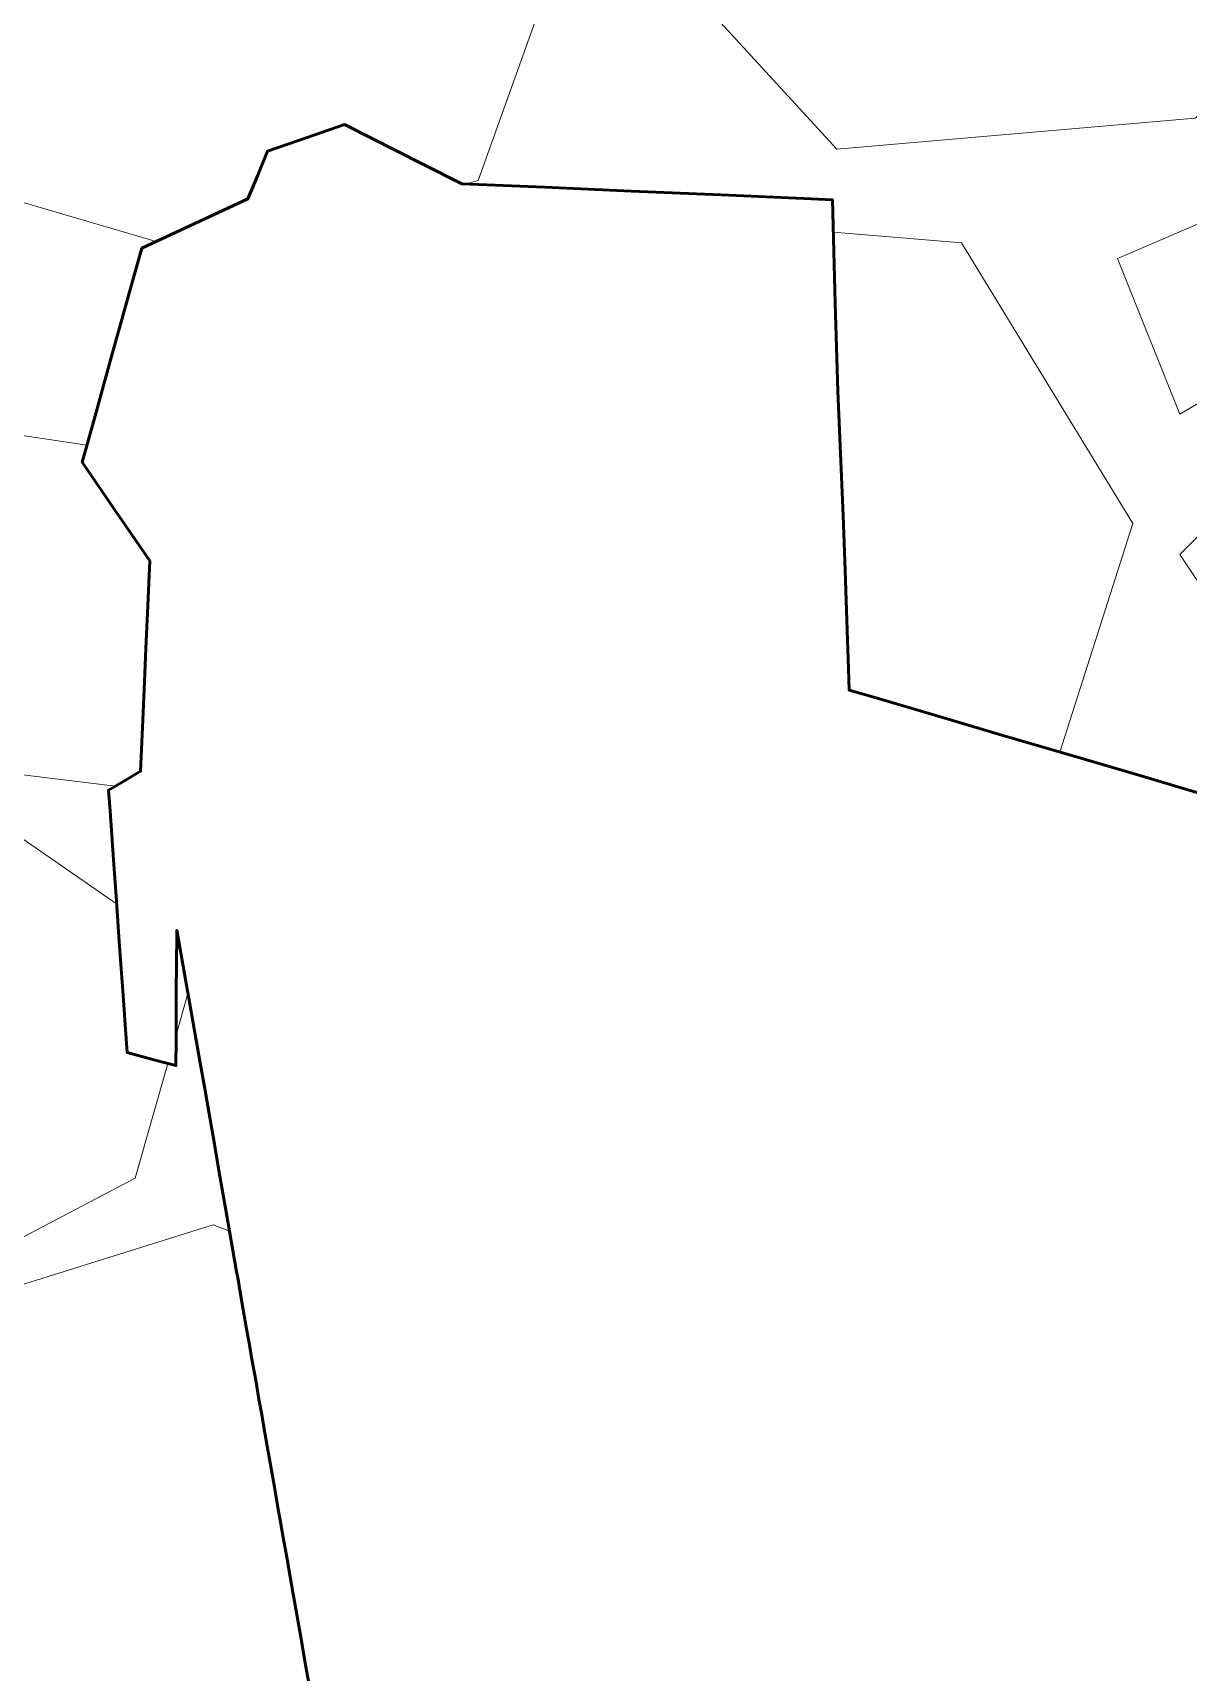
# Model space of a CAD drawing. Header units: metres. Extents: x 222800 to 230200, y 1548340 to 1564214.
# Drawn here: x 227261 to 227731, y 1560773 to 1561440 of the extents above; entities that cross this region are included whole.
import ezdxf

# ---------------------------------------------------------------- set-up
doc = ezdxf.new("R2010")
doc.units = ezdxf.units.M
doc.layers.add('STREAM', color=141, linetype='Continuous', lineweight=0)

msp = doc.modelspace()

# ---------------------------------------------------------------- hatches: boundary and pattern name
at = {"layer": 'STREAM', "true_color": 0x693535}
h = msp.add_hatch(dxfattribs=at)
h.set_pattern_fill('GRAVEL', color=17, scale=25)
h.paths.add_polyline_path([(228085.69365, 1561767.66122), (228075.21535, 1561892.07978), (228061.35657, 1562056.63777), (228045.63114, 1562243.36025), (228043.14326, 1562268.00309), (228036.12447, 1562264.45657), (227952.17491, 1562209.37413), (227908.08018, 1562168.69791), (227893.69502, 1562154.72186), (227841.28684, 1562107.51149), (227811.8458, 1562080.25563), (227782.53274, 1562055.99976), (227748.87641, 1562042.18774), (227691.09757, 1562031.08498), (227639.42993, 1562023.8682), (227592.76244, 1562022.75795), (227561.0952, 1562028.30929), (227540.0205, 1562037.37487), (227518.44248, 1562059.48902), (227500.18422, 1562067.22898), (227478.60627, 1562067.78183), (227455.92174, 1562065.01757), (227426.04459, 1562066.12326), (227400.04037, 1562062.80616), (227382.33537, 1562051.74906), (227364.63044, 1562034.05773), (227350.79837, 1562014.70787), (227331.43352, 1561995.35798), (227315.9417, 1561988.1709), (227303.76947, 1561974.90239), (227284.95795, 1561946.154), (227263.44981, 1561919.58264), (227251.87869, 1561902.51464), (227245.26665, 1561867.27752), (227240.85859, 1561836.99559), (227243.06258, 1561810.56772), (227243.43854, 1561790.28204), (227234.9917, 1561741.10694), (227225.71672, 1561702.53654), (227216.5131, 1561643.50343), (227209.83581, 1561580.94459), (227199.8198, 1561493.36217), (227193.14251, 1561425.79865), (227182.42015, 1561358.55489), (227151.63165, 1561270.40755), (227130.8286, 1561186.41808), (227126.66803, 1561134.02863), (227128.33226, 1561093.28127), (227144.13979, 1561012.49067), (227157.39303, 1560977.72373), (227155.73641, 1560949.57902), (227147.4531, 1560934.67888), (227133.37156, 1560917.29543), (227116.80511, 1560883.35625), (227107.44278, 1560851.79485), (227103.82047, 1560820.24917), (227091.91841, 1560801.63204), (227075.87656, 1560786.11781), (227057.24728, 1560780.94639), (227029.82085, 1560778.36067), (227019.98873, 1560771.6378), (227014.29648, 1560757.15783), (227011.19158, 1560748.88355), (227011.0841, 1560745.91762), (227376.99361, 1560745.91762), (227376.40713, 1560749.26199), (227375.91382, 1560752.07501), (227374.26738, 1560761.46375), (227371.79028, 1560775.58919), (227369.66391, 1560787.71468), (227367.53728, 1560799.84164), (227366.6063, 1560805.15048), (227364.96339, 1560814.519), (227364.36347, 1560817.94), (227362.68188, 1560827.52918), (227361.44367, 1560834.58997), (227360.54701, 1560839.70307), (227359.23374, 1560847.19194), (227357.89254, 1560854.84003), (227356.83508, 1560860.87011), (227356.15823, 1560864.72979), (227354.66087, 1560873.26837), (227353.91814, 1560877.50373), (227352.81351, 1560883.80278), (227351.46555, 1560891.4894), (227349.82398, 1560900.85035), (227348.9229, 1560905.98868), (227347.78912, 1560912.45397), (227346.29243, 1560920.98876), (227345.59806, 1560924.94832), (227344.71765, 1560929.96878), (227344.26553, 1560932.547), (227343.57821, 1560936.46636), (227342.88079, 1560940.43276), (227339.5726, 1560959.30804), (227336.87826, 1560974.67231), (227334.21165, 1560990.769), (227332.41485, 1561000.90768), (227330.88891, 1561009.51796), (227329.04203, 1561019.93921), (227319.32023, 1561074.79564), (227319.29121, 1561070.44717), (227319.24643, 1561063.73794), (227319.13631, 1561047.2372), (227319.02029, 1561029.8533), (227318.95238, 1561019.67876), (227313.16765, 1561021.24463), (227309.0157, 1561022.36852), (227299.07903, 1561025.05828), (227298.42572, 1561034.33042), (227297.43371, 1561048.40958), (227296.04201, 1561068.16123), (227294.59609, 1561088.68266), (227293.54947, 1561103.53682), (227292.14623, 1561123.45233), (227291.54978, 1561131.91756), (227298.07346, 1561135.73653), (227304.59713, 1561139.55549), (227305.24838, 1561154.61929), (227305.63467, 1561163.55446), (227306.17357, 1561176.01968), (227306.76212, 1561189.63318), (227307.51864, 1561207.1321), (227308.30155, 1561225.24145), (227294.55045, 1561245.37725), (227280.79935, 1561265.51305), (227285.63224, 1561282.8631), (227292.92877, 1561309.05756), (227302.10506, 1561342.00035), (227305.05819, 1561352.60207), (227348.31509, 1561372.69285), (227352.28316, 1561382.42327), (227356.25122, 1561392.1537), (227371.96648, 1561397.58441), (227387.68175, 1561403.01512), (227398.42478, 1561397.59173), (227419.58283, 1561386.91054), (227435.45861, 1561378.89599), (227469.19045, 1561377.444), (227504.36255, 1561375.93002), (227541.02893, 1561374.35171), (227574.69887, 1561372.90239), (227586.34715, 1561372.40099), (227587.49679, 1561330.28464), (227588.5683, 1561294.42022), (227590.75156, 1561243.62554), (227591.51009, 1561221.44774), (227592.34955, 1561196.90398), (227592.88468, 1561181.25774), (227593.17879, 1561172.65875), (227598.54189, 1561171.08032), (227602.27472, 1561169.9817), (227628.12042, 1561162.37501), (227655.42272, 1561154.33961), (227687.11082, 1561145.01343), (227713.48996, 1561137.24973), (227728.45132, 1561132.84642), (227761.70296, 1561123.06007), (227789.51756, 1561116.86486), (227820.54899, 1561109.95317), (227852.77706, 1561102.77495), (227879.06396, 1561094.48279), (227900.28127, 1561091.51076), (227917.44734, 1561087.12558), (227939.25728, 1561081.55411), (227970.27114, 1561073.63143), (227999.11954, 1561066.26193), (228002.50071, 1561088.45933), (228005.0023, 1561104.88228), (228007.37937, 1561120.48774), (228011.11046, 1561144.98234), (228017.60836, 1561187.6411), (228025.0839, 1561223.40076), (228028.50458, 1561245.85753), (228032.94696, 1561264.07266), (228041.91023, 1561300.8248), (228050.73537, 1561337.0106), (228057.17003, 1561363.39467), (228070.32008, 1561410.00919), (228083.27356, 1561453.26707), (228105.82803, 1561528.58727), (228096.53361, 1561638.94848)])

# ---------------------------------------------------------------- linework, layer by layer
at = {"color": 1, "lineweight": 50}
msp.add_lwpolyline([(227761.70296, 1561123.06007), (227728.45132, 1561132.84642), (227713.48996, 1561137.24973), (227687.11082, 1561145.01343), (227655.42272, 1561154.33961), (227628.12042, 1561162.37501), (227602.27472, 1561169.9817), (227598.54189, 1561171.08032), (227593.17879, 1561172.65875), (227592.88468, 1561181.25774), (227592.34955, 1561196.90398), (227591.51009, 1561221.44774), (227590.75156, 1561243.62554), (227588.5683, 1561294.42022), (227587.49679, 1561330.28464), (227586.34715, 1561372.40099), (227574.69887, 1561372.90239), (227541.02893, 1561374.35171), (227504.36255, 1561375.93002), (227469.19045, 1561377.444), (227435.45861, 1561378.89599), (227419.58283, 1561386.91054), (227398.42478, 1561397.59173), (227387.68175, 1561403.01512), (227371.96648, 1561397.58441), (227356.25122, 1561392.1537), (227352.28316, 1561382.42327), (227348.31509, 1561372.69285), (227305.05819, 1561352.60207), (227302.10506, 1561342.00035), (227292.92877, 1561309.05756), (227285.63224, 1561282.8631), (227280.79935, 1561265.51305), (227294.55045, 1561245.37725), (227308.30155, 1561225.24145), (227307.51864, 1561207.1321), (227306.76212, 1561189.63318), (227306.17357, 1561176.01968), (227305.63467, 1561163.55446), (227305.24838, 1561154.61929), (227304.59713, 1561139.55549), (227298.07346, 1561135.73653), (227291.54978, 1561131.91756), (227292.14623, 1561123.45233), (227293.54947, 1561103.53682), (227294.59609, 1561088.68266), (227296.04201, 1561068.16123), (227297.43371, 1561048.40958), (227298.42572, 1561034.33042), (227299.07903, 1561025.05828), (227309.0157, 1561022.36852), (227313.16765, 1561021.24463), (227318.95238, 1561019.67876), (227319.02029, 1561029.8533), (227319.13631, 1561047.2372), (227319.24643, 1561063.73794), (227319.29121, 1561070.44717), (227319.32023, 1561074.79564), (227329.04203, 1561019.93921), (227330.88891, 1561009.51796), (227332.41485, 1561000.90768), (227334.21165, 1560990.769), (227336.87826, 1560974.67231), (227339.5726, 1560959.30804), (227342.88079, 1560940.43276), (227343.57821, 1560936.46636), (227344.26553, 1560932.547), (227344.71765, 1560929.96878), (227345.59806, 1560924.94832), (227346.29243, 1560920.98876), (227347.78912, 1560912.45397), (227348.9229, 1560905.98868), (227349.82398, 1560900.85035), (227351.46555, 1560891.4894), (227352.81351, 1560883.80278), (227353.91814, 1560877.50373), (227354.66087, 1560873.26837), (227356.15823, 1560864.72979), (227356.83508, 1560860.87011), (227357.89254, 1560854.84003), (227359.23374, 1560847.19194), (227360.54701, 1560839.70307), (227361.44367, 1560834.58997), (227362.68188, 1560827.52918), (227364.36347, 1560817.94), (227364.96339, 1560814.519), (227366.6063, 1560805.15048), (227367.53728, 1560799.84164), (227369.66391, 1560787.71468), (227371.79028, 1560775.58919), (227374.26738, 1560761.46375)], dxfattribs=at)

doc.saveas('drawing.dxf')
